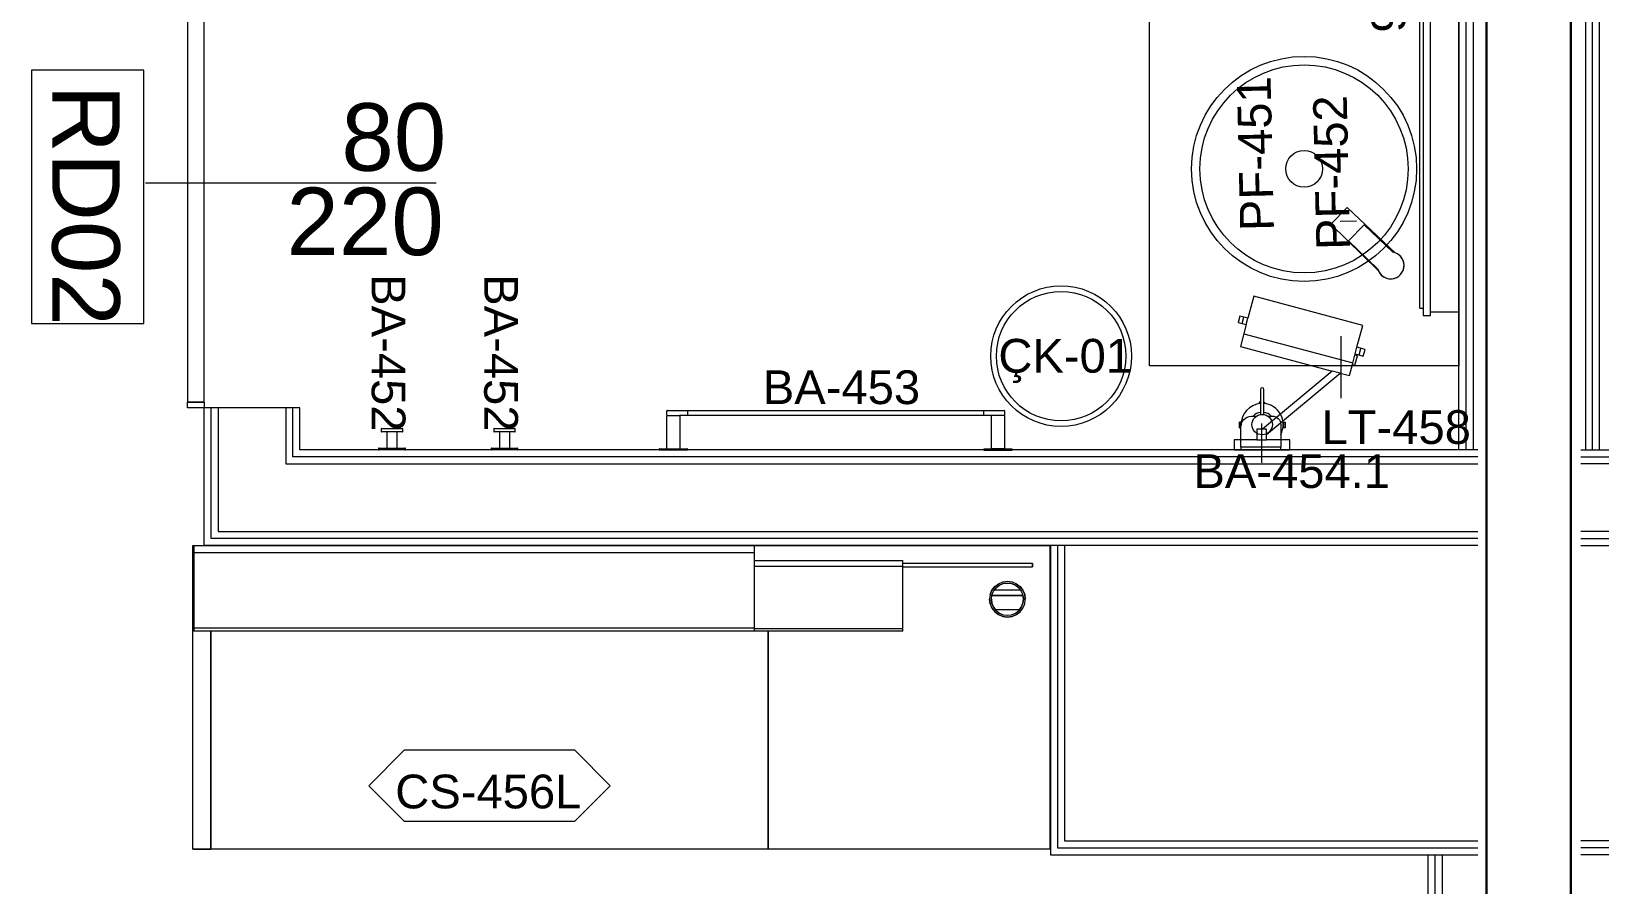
# Model space of a CAD drawing. Header units: centimetres. Extents: x 118932 to 154602, y -32682 to -23521.
# Drawn here: x 139967.2 to 140245.9, y -30696 to -30544.3 of the extents above; entities that cross this region are included whole.
import ezdxf

# ---------------------------------------------------------------- set-up
doc = ezdxf.new("R2010")
doc.units = ezdxf.units.CM
doc.header["$LTSCALE"] = 50
doc.header["$MEASUREMENT"] = 0
for name, color, linetype, lineweight, true_color in [('GEN_00_BL_Yazı', 7, 'Continuous', 0, 0x4f5250), ('GEN_02_TF_Islak Hacim', 7, 'Continuous', 5, 0x007cb0), ('GEN_02_TF_Mobilya', 7, 'Continuous', 5, 0x745e3d), ('GEN_05_ML_Ahşap', 7, 'Continuous', 9, 0x745e3d), ('GEN_05_ML_Alçıpan', 7, 'Continuous', 18, 0x008b29), ('GEN_05_ML_Alçıpan_giydirme', 7, 'Continuous', 18, 0x7ebab5), ('GEN_06_GR_Cam', 7, 'Continuous', 9, 0x6093ac), ('GEN_06_GR_İnce', 7, 'Continuous', 13, 0xb0b0a9), ('KALACAK DUVARLAR', 7, 'Continuous', 30, 0x005387)]:
    doc.layers.add(name, color=color, linetype=linetype, lineweight=lineweight, true_color=true_color)
doc.styles.add('arial_1_18', font='arial.ttf', dxfattribs={"height": 0.2})
doc.styles.add('Arial_6', font='arial.ttf', dxfattribs={"height": 59.5325})

# ---------------------------------------------------------------- blocks, each defined once
blk = doc.blocks.new('KALACAK DUVALAR LEVEL 0 B BLOK')
at = {"layer": 'KALACAK DUVARLAR', "elevation": 0}
for points in [[(-880.63, -1048.83), (-880.63, -1588.88)], [(-865.63, -1588.82), (-865.63, -1048.83)]]:
    blk.add_lwpolyline(points, dxfattribs=at)
blk = doc.blocks.new('Robe_Hook - BA-452 ROBE HOOK-13695885-TYPE GxL')
at = {"layer": 'GEN_02_TF_Islak Hacim', "lineweight": 13}
for p, q in [((-23.8, 0), (-23.8, -3.2)), ((-23.8, 0), (23.8, 0)), ((-23, 0), (-23.8, 0)), ((-23.8, -3.2), (-23, -3.2)), ((23.8, -3.2), (-23.8, -3.2)), ((-9.2, -3.2), (-9.2, -31.9)), ((9.2, -31.9), (9.2, -3.2)), ((23.8, 0), (23, 0)), ((23, -3.2), (23.8, -3.2)), ((23.8, -3.2), (23.8, 0)), ((-19.1, -31.9), (-19.1, -38.1)), ((-19.1, -31.9), (19, -31.9)), ((-18.4, -31.9), (-19.1, -31.9)), ((-19.1, -38.1), (-18.4, -38.1)), ((19, -38.1), (-19.1, -38.1)), ((19, -31.9), (18.4, -31.9)), ((18.4, -38.1), (19, -38.1)), ((19, -38.1), (19, -31.9))]:
    blk.add_line(p, q, dxfattribs=at)
at = {"layer": 'GEN_00_BL_Yazı', "insert": (-23.9, -312.3), "char_height": 60, "width": 132.711, "attachment_point": 1, "rotation": 90, "style": 'Arial_6'}
blk.add_mtext('BA-452', dxfattribs=at)
blk = doc.blocks.new('Electric_Mirror-radiance - LT-456 ELETRIC MIRROR-13669292-TYPE D')
at = {"layer": 'GEN_02_TF_Mobilya'}
for p, q in [((660.4, 63.5), (-660.4, 63.5)), ((-660.4, 63.5), (-660.4, 50.8)), ((-647.7, 69.8), (647.7, 69.8)), ((-647.7, 69.8), (-647.7, 63.5)), ((647.7, 63.5), (647.7, 69.8)), ((660.4, 50.8), (660.4, 63.5)), ((-660.4, 50.8), (660.4, 50.8)), ((-654.1, 50.8), (-654.1, 0)), ((654, 50.8), (654, 0)), ((-654.1, 0), (654, 0))]:
    blk.add_line(p, q, dxfattribs=at)
at = {"layer": 'GEN_00_BL_Yazı', "insert": (107.9, 156.4), "char_height": 60, "width": 265.421, "attachment_point": 7, "rotation": 180.0026, "style": 'Arial_6'}
blk.add_mtext('LT-456', dxfattribs=at)
blk = doc.blocks.new('452 faucet')
at = {"layer": 'GEN_02_TF_Islak Hacim'}
for p, q in [((-1.94, 2.66), (-2.04, 2.66)), ((-2.04, 2.15), (-1.95, 2.15))]:
    blk.add_line(p, q, dxfattribs=at)
at = {"layer": 'GEN_02_TF_Islak Hacim', "flags": 128}
for points in [[(2.66, 1.5), (10.93, 9.85), (7.98, 12.81), (-0.43, 4.57)], [(2.77, 1.91), (7.78, 6.92), (4.95, 9.74), (-0.12, 4.67)]]:
    blk.add_lwpolyline(points, dxfattribs=at)
at = {"layer": 'GEN_02_TF_Islak Hacim'}
for start, end in [(103.2039, 349.4026), (111.0963, 172.457), (184.6196, 339.2871)]:
    blk.add_arc((0.43, 2.35), 2.38, start, end, dxfattribs=at)
blk = doc.blocks.new('pr 451 rooms sink')
at = {"layer": 'GEN_00_BL_Yazı'}
blk.add_line((-9.51, -14.12), (-9.51, -11.21), dxfattribs=at)
at = {"layer": 'GEN_02_TF_Islak Hacim'}
for radius in [20, 18.5, 3.27]:
    blk.add_circle((0, -5), radius, dxfattribs=at)
blk.add_blockref('452 faucet', (-17.93, -22.35))
at = {"layer": 'GEN_00_BL_Yazı', "char_height": 6, "width": 26.0709, "attachment_point": 1, "style": 'Arial_6'}
for s, insert in [('PF-451', (-10.85, 6.59)), ('PF-452', (-14.51, -6.87))]:
    blk.add_mtext(s, dxfattribs=dict(at, insert=insert))
blk = doc.blocks.new('RIGHT 462 TEZGAH')
at = {"layer": 'GEN_02_TF_Islak Hacim'}
blk.add_lwpolyline([(37.08, 37.08), (-1.81, -1.81), (-47.77, 44.15), (-97.71, 114.31), (-68.98, 143.15), (37.08, 37.08)], dxfattribs=at)
at = {"rotation": 136.276019371548}
blk.add_blockref('pr 451 rooms sink', (-10.57, 38.77), dxfattribs=at)
at = {"layer": 'GEN_00_BL_Yazı', "insert": (-76.43, 88.58), "char_height": 6, "width": 40.3913, "attachment_point": 1, "rotation": 45, "style": 'Arial_6'}
blk.add_mtext('CS-462 -R', dxfattribs=at)
blk = doc.blocks.new('makeup mirror 16__hcr07922_rfa - LT-458 SHAVING MIRROR-14453733-TYPE J')
at = {"layer": 'GEN_00_BL_Yazı'}
blk.add_line((48117.6, 10856), (48007.7, 10856), dxfattribs=at)
at = {"layer": 'GEN_02_TF_Islak Hacim'}
for p, q in [((47933.7, 11045.1), (47915.6, 11045.1)), ((47915.6, 11045.1), (47915.6, 10946.6)), ((47933.6, 11005.1), (47933.7, 11045.1)), ((48142.1, 11038.5), (48138.4, 11023.9)), ((48153.7, 11035.3), (48142.1, 11038.5)), ((48099.6, 11034.3), (48055.8, 10870.9)), ((48122.1, 11028.3), (48070.2, 10834.5)), ((48138.4, 11023.9), (48099.6, 11034.3)), ((48137, 10816.6), (48188.9, 11010.4)), ((48138.4, 11023.9), (48150, 11020.8)), ((48140.3, 11031.2), (48151.9, 11028.1)), ((48150, 11020.8), (48153.7, 11035.3)), ((48188.9, 11010.4), (48150, 11020.8)), ((47952.7, 11005.1), (47933.6, 11005.1)), ((47933.6, 11005.1), (47933.6, 10988)), ((47933.6, 10946.6), (47933.6, 10988)), ((47933.6, 10988), (47942.9, 10988)), ((47942.9, 10988), (48052, 10856.8)), ((47942.9, 10988), (47952.6, 10988)), ((47952.6, 10988), (47952.7, 10995)), ((47952.7, 10995), (47952.7, 11005.1)), ((48055.8, 10870.9), (47952.7, 10995)), ((47915.6, 10946.6), (47933.6, 10946.6)), ((48052, 10856.8), (48055.8, 10870.9)), ((48052, 10856.8), (48047.7, 10840.4)), ((48047.7, 10840.4), (48067.8, 10835.2)), ((48067.8, 10835.2), (48066.6, 10830.7)), ((48066.6, 10830.7), (48083.1, 10826.3)), ((48067.8, 10835.2), (48098.1, 10827.1)), ((48086.5, 10830.2), (48082.5, 10815.9)), ((48082.5, 10815.9), (48094.1, 10812.8)), ((48083.1, 10826.3), (48084.3, 10830.7)), ((48084.3, 10830.7), (48086.5, 10830.2)), ((48084.6, 10823.1), (48096.2, 10820)), ((48094.1, 10812.8), (48098.1, 10827.1)), ((48098.1, 10827.1), (48137, 10816.6))]:
    blk.add_line(p, q, dxfattribs=at)
at = {"layer": 'GEN_00_BL_Yazı', "insert": (47986.3, 10890.1), "char_height": 60, "width": 251.286, "attachment_point": 1, "rotation": 270, "style": 'Arial_6'}
blk.add_mtext('LT-458', dxfattribs=at)
blk = doc.blocks.new('Soap Dispenser - Trio - BA-454 SOAP DISPENSER -single-14380691-TYPE J')
at = {"layer": 'GEN_00_BL_Yazı'}
blk.add_line((1.1, -47.1), (1.1, 22.9), dxfattribs=at)
at = {"layer": 'GEN_02_TF_Islak Hacim', "flags": 128}
for points in [[(37.9, -5), (37.9, 0), (-33.1, 0), (-33.1, -5)], [(-38.5, -39.5), (-38.5, -49.5), (-40.9, -49.5), (-40.9, -39.5)], [(40.5, -49.5), (40.5, -39.5), (37.9, -39.5), (37.9, -49.5)], [(40.3, -39.5), (40.3, -49.5), (38.6, -49.5), (38.6, -39.5)], [(-4.4, -84.9), (-4.4, -83), (-3, -83), (-3, -84.9)], [(5.6, -84.9), (5.6, -83), (3, -83), (3, -84.9)]]:
    blk.add_lwpolyline(points, close=True, dxfattribs=at)
for points in [[(-9.8, -60.2), (-17.9, -60.2, -0.414214), (-33.1, -45), (-33.1, -5)], [(37.9, -5), (37.9, -40.2, -0.39688), (19.1, -60.2), (9.9, -60.2)], [(-3, -62.6), (-3, -102.6), (-3, -102.8), (-3, -103), (-3, -103.2), (-3, -103.4), (-3, -103.6), (-3, -103.8), (-3, -104), (-3, -104.2), (-3, -104.4), (-3, -104.5), (-3, -104.7), (-3, -104.9), (-3, -105.1), (-3, -105.2), (-3, -105.4), (-3, -105.6), (-3, -105.7), (-3, -105.9), (-3, -106), (-3, -106.2), (-3, -106.3), (-3, -106.4), (-3, -106.6), (-3, -106.7), (-3, -106.8), (-3, -106.9), (-3, -107), (-3, -107.1), (-3, -107.2), (-3, -107.6, 1), (3, -107.6), (3, -107.6), (3, -107.6), (3, -107.6), (3, -107.5), (3, -107.5), (3, -107.4), (3, -107.4), (3, -107.3), (3, -107.3), (3, -107.2), (3, -107.1), (3, -107), (3, -106.9), (3, -106.8), (3, -106.7), (3, -106.6), (3, -106.5), (3, -106.4), (3, -106.2), (3, -106.1), (3, -105.9), (3, -105.8), (3, -105.6), (3, -105.5), (3, -105.3), (3, -105.1), (3, -104.9), (3, -104.8), (3, -104.6), (3, -104.4), (3, -104.2), (3, -104), (3, -103.8), (3, -103.6), (3, -103.4), (3, -103.2), (3, -103), (3, -102.8), (3, -102.6), (3, -102.6), (3, -62.6)]]:
    blk.add_lwpolyline(points, format="xyb", dxfattribs=at)
for points in [[(-37.2, -49.5), (-40.9, -49.5), (-40.9, -39.5), (-37.1, -39.5)], [(-3, -82.3), (-3, -85), (-4.4, -85), (-4.4, -82.2)], [(3, -82.3), (3, -85), (5.6, -85), (5.6, -82)]]:
    blk.add_lwpolyline(points, dxfattribs=at)
at = {"layer": 'GEN_02_TF_Islak Hacim'}
blk.add_circle((0, -45), 18.2, dxfattribs=at)
for radius, start, end in [(37.5, 152.0898, 265.4435), (37.5, 274.5565, 1.1736), (22, 224.0164, 262.212), (22, 277.788, 316.0936)]:
    blk.add_arc((0, -45), radius, start, end, dxfattribs=at)
at = {"layer": 'GEN_00_BL_Yazı', "insert": (122.2, 7.7), "char_height": 60, "width": 331.384, "attachment_point": 1, "rotation": 180, "style": 'Arial_6'}
blk.add_mtext('BA-454.1', dxfattribs=at)
blk = doc.blocks.new('Accessory-Towel_Bar-KOHLER-Composed-K-73142 _1_ - BA-453 TOWEL BAR 24_-14138606-TYPE GxL')
at = {"layer": 'GEN_02_TF_Islak Hacim', "lineweight": 13}
for p, q in [((-53279.2, -6870.5), (-53279.2, -6863.3)), ((-53279.2, -6929.9), (-53279.2, -6872.2)), ((-53278.4, -6862.5), (-52680, -6862.5)), ((-53278.4, -6871.4), (-53257.1, -6871.4)), ((-52701.3, -6871.4), (-53257.1, -6871.4)), ((-53256.3, -6872.2), (-53256.3, -6929.9)), ((-53242.4, -6862.5), (-53242.4, -6871.4)), ((-52716.1, -6871.4), (-52716.1, -6862.5)), ((-52702.1, -6929.9), (-52702.1, -6872.2)), ((-52680, -6871.4), (-52701.3, -6871.4)), ((-52679.2, -6863.3), (-52679.2, -6870.5)), ((-52679.2, -6872.2), (-52679.2, -6929.9)), ((-53293.2, -6932.7), (-53293.2, -6931.5)), ((-53293.2, -6932.7), (-53242.4, -6932.7)), ((-53292.4, -6930.7), (-53278.4, -6930.7)), ((-53278.4, -6930.7), (-53257.1, -6930.7)), ((-53257.1, -6930.7), (-53243.2, -6930.7)), ((-53242.4, -6931.5), (-53242.4, -6932.7)), ((-52716.1, -6932.7), (-52716.1, -6931.5)), ((-52716.1, -6932.7), (-52665.3, -6932.7)), ((-52715.3, -6930.7), (-52701.3, -6930.7)), ((-52680, -6930.7), (-52701.3, -6930.7)), ((-52680, -6930.7), (-52666.1, -6930.7)), ((-52665.3, -6931.5), (-52665.3, -6932.7))]:
    blk.add_line(p, q, dxfattribs=at)
for centre, radius, start, end in [((-53278.4, -6863.3), 0.82, 90, 180), ((-53278.4, -6870.5), 0.814, 180, 270), ((-53278.4, -6872.2), 0.814, 90, 180), ((-53257.1, -6872.2), 0.814, 0, 90), ((-52701.3, -6872.2), 0.814, 90, 180), ((-52680, -6863.3), 0.82, 0, 90), ((-52680, -6870.5), 0.814, 270, 0), ((-52680, -6872.2), 0.814, 0, 90), ((-53292.4, -6931.5), 0.797, 90, 180), ((-53278.4, -6929.9), 0.804, 180, 270), ((-53257.1, -6929.9), 0.804, 270, 0), ((-53243.2, -6931.5), 0.797, 0, 90), ((-52715.3, -6931.5), 0.797, 90, 180), ((-52701.3, -6929.9), 0.804, 180, 270), ((-52680, -6929.9), 0.804, 270, 0), ((-52666.1, -6931.5), 0.797, 0, 90)]:
    blk.add_arc(centre, radius, start, end, dxfattribs=at)
at = {"layer": 'GEN_00_BL_Yazı', "insert": (-53108.7, -6791.1), "char_height": 60, "width": 265.421, "attachment_point": 1, "style": 'Arial_6'}
blk.add_mtext('BA-453', dxfattribs=at)
blk = doc.blocks.new('BANYO ÇÖP KUTUSU')
at = {"layer": 'GEN_02_TF_Islak Hacim'}
for radius in [12.5, 11.5]:
    blk.add_circle((0, 0), radius, dxfattribs=at)
at = {"layer": 'GEN_00_BL_Yazı', "insert": (-11.15, 3.06), "char_height": 6, "width": 25.1286, "attachment_point": 1, "style": 'Arial_6'}
blk.add_mtext('ÇK-01', dxfattribs=at)
blk = doc.blocks.new('LEVEL 0 ISLAK HACİM')
at = {"rotation": 314.9999999999999}
blk.add_blockref('RIGHT 462 TEZGAH', (-187.63, -4197.39, 0), dxfattribs=at)
for name, p, xscale, yscale, zscale, rotation in [('Electric_Mirror-radiance - LT-456 ELETRIC MIRROR-13669292-TYPE D', (-135.16, -4122.38, 0), 0.09999999999999665, 0.09999999999999665, 0.09999999999999665, 89.99741538323607), ('Robe_Hook - BA-452 ROBE HOOK-13695885-TYPE GxL', (-324.79, -4212.34, 0), 0.1000000000000001, 0.1000000000000001, 0.1000000000000001, 180), ('Robe_Hook - BA-452 ROBE HOOK-13695885-TYPE GxL', (-304.79, -4212.34, 0), 0.1000000000000001, 0.1000000000000001, 0.1000000000000001, 180), ('makeup mirror 16__hcr07922_rfa - LT-458 SHAVING MIRROR-14453733-TYPE J', (929.42, -9003.91, 0), 0.1000000000000054, 0.1000000000000054, 0.1000000000000054, 90), ('Soap Dispenser - Trio - BA-454 SOAP DISPENSER -single-14380691-TYPE J', (-170.14, -4212.34, 0), 0.1000000000000058, 0.1000000000000058, 0.1000000000000058, 180)]:
    blk.add_blockref(name, p, dxfattribs=dict(xscale=xscale, yscale=yscale, zscale=zscale, rotation=rotation))
blk.add_blockref('BANYO ÇÖP KUTUSU', (-205.87, -4195.67, 0))
at = {"extrusion": (-6.25506e-07, 3.22532e-09, 1), "xscale": 0.0999999999999999, "yscale": 0.0999999999999999, "zscale": 0.0999999999999999, "rotation": 359.995832532428}
blk.add_blockref('Accessory-Towel_Bar-KOHLER-Composed-K-73142 _1_ - BA-453 TOWEL BAR 24_-14138606-TYPE GxL', (5052.04, -3519.47, 0), dxfattribs=at)
blk = doc.blocks.new('DUVAR LEVEL 0 B LBOK')
at = {"layer": 'GEN_05_ML_Alçıpan'}
blk.add_line((-357.08, -320.56, 0), (-374.08, -320.56, 0), dxfattribs=at)
at = {"layer": 'GEN_05_ML_Alçıpan', "elevation": 0}
for points in [[(-147.7, -345.06), (-374.08, -345.06), (-374.08, -320.56)], [(-147.7, -343.81), (-372.83, -343.81), (-372.83, -320.56)], [(-371.58, -320.56), (-371.58, -342.56), (-147.7, -342.56)], [(-359.58, -320.56), (-359.58, -330.56), (-147.7, -330.56)], [(-147.7, -329.31), (-358.33, -329.31), (-358.33, -320.56)], [(-147.7, -328.06), (-357.08, -328.06), (-357.08, -320.56)], [(94.42, -320.56), (94.42, -342.56), (-129.45, -342.56)], [(-129.45, -345.06), (96.92, -345.06), (96.92, -320.56)], [(-129.45, -343.81), (95.67, -343.81), (95.67, -320.56)], [(82.42, -320.56), (82.42, -330.56), (-129.45, -330.56)], [(-129.45, -328.06), (79.92, -328.06), (79.92, -320.56)], [(-129.45, -329.31), (81.17, -329.31), (81.17, -320.56)], [(-223.7, -345.06), (-223.7, -400.06), (-147.7, -400.06)], [(-222.45, -345.06), (-222.45, -398.81), (-147.7, -398.81)], [(-221.2, -345.06), (-221.2, -397.56), (-147.7, -397.56)], [(-53.45, -345.06), (-53.45, -400.06), (-129.45, -400.06)], [(-54.7, -345.06), (-54.7, -398.81), (-129.45, -398.81)], [(-55.95, -345.06), (-55.95, -397.56), (-129.45, -397.56)]]:
    blk.add_lwpolyline(points, dxfattribs=at)
at = {"layer": 'GEN_05_ML_Alçıpan_giydirme'}
for p, q in [((-149.83, -328.06, 0), (-149.83, -155.08, 0)), ((-127.33, -328.06, 0), (-127.33, -155.08, 0))]:
    blk.add_line(p, q, dxfattribs=at)
at = {"layer": 'GEN_05_ML_Alçıpan_giydirme', "elevation": 0}
for points in [[(-148.58, -155.08), (-148.58, -328.06), (-151.08, -328.06), (-151.08, -155.08), (-148.58, -155.08)], [(-128.58, -155.08), (-128.58, -328.06), (-126.08, -328.06), (-126.08, -155.08), (-128.58, -155.08)], [(-227.38, -853.22), (-155.33, -853.22), (-155.33, -400.06)], [(-227.38, -854.47), (-227.38, -851.97), (-156.58, -851.97), (-156.58, -400.06), (-154.08, -400.06), (-154.08, -854.47), (-227.38, -854.47)]]:
    blk.add_lwpolyline(points, dxfattribs=at)
blk = doc.blocks.new('FFE-Tag')
at = {"color": 0}
blk.add_wipeout([(-8.76, 0), (-6.19, 2.57), (6.19, 2.57), (8.76, 0), (6.19, -2.57), (-6.19, -2.57)], dxfattribs=at).dxf.layer = 'GEN_00_BL_Yazı'
at = {"layer": 'GEN_00_BL_Yazı', "color": 0}
for p, q in [((-8.76, 0), (-6.19, 2.57)), ((6.19, 2.57), (-6.19, 2.57)), ((8.76, 0), (6.19, 2.57)), ((-8.76, 0), (-6.19, -2.57)), ((8.76, 0), (6.19, -2.57)), ((-6.19, -2.57), (6.19, -2.57))]:
    blk.add_line(p, q, dxfattribs=at)
blk = doc.blocks.new('CS-456L')
at = {"layer": 'GEN_00_BL_Yazı', "insert": (-0.19, -1.08), "char_height": 6, "attachment_point": 5, "style": 'Arial_6'}
blk.add_mtext('CS-456L', dxfattribs=at)
blk = doc.blocks.new('CS-456L_MiniBar _152.4x54')
at = {"layer": 'GEN_02_TF_Mobilya'}
for p, q in [((-760, 270.3), (-728.2, 270.3)), ((-728.2, 270.3), (-760, 270.3)), ((-760, 270.3), (-760, -269.4)), ((-728.2, 270.3), (-728.2, -117)), ((-728.2, 270.3), (-728.2, -117)), ((-728.2, -117), (-728.2, 270.3)), ((262.4, 270.3), (-728.2, 270.3)), ((262.4, 270.3), (-728.2, 270.3)), ((-728.2, -117), (-728.2, 270.3)), ((764, 270.3), (262.4, 270.3)), ((262.4, -117), (262.4, 270.3)), ((764, 270.3), (262.4, 270.3)), ((262.4, -117), (262.4, 270.3)), ((262.4, 270.3), (262.4, -117)), ((262.4, 270.3), (262.4, -117)), ((764, 270.3), (764, -269.4)), ((764, 270.3), (764, -269.4)), ((238.5, -117), (-758.4, -117)), ((-758.4, -123.3), (-758.4, -117)), ((-758.4, -123.3), (-758.4, -117)), ((238.5, -117), (-758.4, -117)), ((-758.4, -123.3), (238.5, -123.3)), ((-758.4, -256.7), (-758.4, -123.3)), ((-758.4, -123.3), (238.5, -123.3)), ((-758.4, -256.7), (-758.4, -123.3)), ((238.5, -117), (238.5, -123.3)), ((238.5, -117), (238.5, -123.3)), ((501.7, -117), (238.5, -117)), ((501.7, -117), (238.5, -117)), ((238.5, -122.2), (501.7, -122.2)), ((238.5, -122.2), (501.7, -122.2)), ((238.5, -123.3), (238.5, -256.7)), ((238.5, -123.3), (238.5, -256.7)), ((501.7, -117), (501.7, -122.2)), ((501.7, -117), (501.7, -122.2)), ((501.7, -122.2), (501.7, -232.2)), ((501.7, -122.2), (501.7, -232.2)), ((657.1, -165.9), (656.1, -174.1)), ((656.1, -174.1), (657.1, -165.9)), ((657.1, -165.9), (660.3, -158.3)), ((657.1, -165.9), (660.3, -158.3)), ((660.2, -166.8), (659.2, -174.1)), ((659.2, -174.1), (660.2, -166.8)), ((663.1, -159.9), (660.2, -166.8)), ((660.2, -166.8), (663.1, -159.9)), ((660.3, -158.3), (665.3, -151.7)), ((660.3, -158.3), (665.3, -151.7)), ((667.6, -153.9), (663.1, -159.9)), ((663.1, -159.9), (667.6, -153.9)), ((665.3, -151.7), (671.9, -146.7)), ((671.9, -146.7), (665.3, -151.7)), ((708.9, -155.1), (666.7, -155.1)), ((708.9, -155.1), (666.7, -155.1)), ((667.6, -153.9), (673.5, -149.4)), ((667.6, -153.9), (673.5, -149.4)), ((671.9, -146.7), (679.6, -143.5)), ((679.6, -143.5), (671.9, -146.7)), ((673.5, -149.4), (680.4, -146.5)), ((673.5, -149.4), (680.4, -146.5)), ((679.6, -143.5), (687.8, -142.4)), ((687.8, -142.4), (679.6, -143.5)), ((680.4, -146.5), (687.8, -145.6)), ((680.4, -146.5), (687.8, -145.6)), ((687.8, -142.4), (696, -143.5)), ((696, -143.5), (687.8, -142.4)), ((687.8, -145.6), (695.2, -146.5)), ((687.8, -145.6), (695.2, -146.5)), ((695.2, -146.5), (702.1, -149.4)), ((695.2, -146.5), (702.1, -149.4)), ((696, -143.5), (703.7, -146.7)), ((703.7, -146.7), (696, -143.5)), ((702.1, -149.4), (708, -153.9)), ((702.1, -149.4), (708, -153.9)), ((703.7, -146.7), (710.3, -151.7)), ((710.3, -151.7), (703.7, -146.7)), ((712.5, -159.9), (708, -153.9)), ((708, -153.9), (712.5, -159.9)), ((710.3, -151.7), (715.3, -158.3)), ((710.3, -151.7), (715.3, -158.3)), ((715.4, -166.8), (712.5, -159.9)), ((712.5, -159.9), (715.4, -166.8)), ((715.3, -158.3), (718.5, -165.9)), ((715.3, -158.3), (718.5, -165.9)), ((716.4, -174.1), (715.4, -166.8)), ((715.4, -166.8), (716.4, -174.1)), ((718.5, -165.9), (719.6, -174.1)), ((718.5, -165.9), (719.6, -174.1)), ((657.1, -182.4), (656.1, -174.1)), ((657.1, -182.4), (656.1, -174.1)), ((657.1, -182.4), (660.3, -190)), ((660.3, -190), (657.1, -182.4)), ((659.2, -174.1), (660.2, -181.5)), ((659.2, -174.1), (660.2, -181.5)), ((715.5, -180.5), (660.1, -180.5)), ((660.1, -180.5), (715.5, -180.5)), ((660.2, -181.5), (663.1, -188.4)), ((660.2, -181.5), (663.1, -188.4)), ((660.3, -190), (665.3, -196.6)), ((665.3, -196.6), (660.3, -190)), ((663.1, -188.4), (667.6, -194.4)), ((663.1, -188.4), (667.6, -194.4)), ((711.3, -190), (664.3, -190)), ((711.3, -190), (664.3, -190)), ((673.5, -198.9), (667.6, -194.4)), ((667.6, -194.4), (673.5, -198.9)), ((708, -194.4), (702.1, -198.9)), ((702.1, -198.9), (708, -194.4)), ((708, -194.4), (712.5, -188.4)), ((708, -194.4), (712.5, -188.4)), ((710.3, -196.6), (715.3, -190)), ((715.3, -190), (710.3, -196.6)), ((712.5, -188.4), (715.4, -181.5)), ((712.5, -188.4), (715.4, -181.5)), ((715.3, -190), (718.5, -182.4)), ((718.5, -182.4), (715.3, -190)), ((715.4, -181.5), (716.4, -174.1)), ((716.4, -174.1), (715.4, -181.5)), ((718.5, -182.4), (719.6, -174.1)), ((719.6, -174.1), (718.5, -182.4)), ((665.3, -196.6), (671.9, -201.6)), ((665.3, -196.6), (671.9, -201.6)), ((671.9, -201.6), (679.6, -204.8)), ((671.9, -201.6), (679.6, -204.8)), ((680.4, -201.8), (673.5, -198.9)), ((673.5, -198.9), (680.4, -201.8)), ((679.6, -204.8), (687.8, -205.9)), ((679.6, -204.8), (687.8, -205.9)), ((687.8, -202.7), (680.4, -201.8)), ((680.4, -201.8), (687.8, -202.7)), ((695.2, -201.8), (687.8, -202.7)), ((687.8, -202.7), (695.2, -201.8)), ((687.8, -205.9), (696, -204.8)), ((687.8, -205.9), (696, -204.8)), ((702.1, -198.9), (695.2, -201.8)), ((695.2, -201.8), (702.1, -198.9)), ((696, -204.8), (703.7, -201.6)), ((696, -204.8), (703.7, -201.6)), ((703.7, -201.6), (710.3, -196.6)), ((703.7, -201.6), (710.3, -196.6)), ((501.7, -232.2), (238.5, -232.2)), ((501.7, -232.2), (238.5, -232.2)), ((238.5, -242.7), (501.7, -242.7)), ((238.5, -242.7), (501.7, -242.7)), ((501.7, -231.3), (732.3, -231.3)), ((501.7, -231.3), (732.3, -231.3)), ((501.7, -232.2), (501.7, -242.7)), ((501.7, -232.2), (501.7, -242.7)), ((732.3, -237.6), (501.7, -237.6)), ((732.3, -237.6), (501.7, -237.6)), ((732.3, -231.3), (732.3, -237.6)), ((732.3, -237.6), (732.3, -231.3)), ((-760, -269.4), (-758.4, -269.4)), ((-760, -269.4), (-758.4, -269.4)), ((-758.4, -269.4), (-758.4, -256.7)), ((-758.4, -269.4), (-758.4, -256.7)), ((238.5, -256.7), (-758.4, -256.7)), ((238.5, -256.7), (-758.4, -256.7)), ((-758.4, -269.4), (238.5, -269.4)), ((-758.4, -269.4), (238.5, -269.4)), ((238.5, -256.7), (238.5, -269.4)), ((238.5, -256.7), (238.5, -269.4)), ((238.5, -269.4), (764, -269.4)), ((238.5, -269.4), (764, -269.4))]:
    blk.add_line(p, q, dxfattribs=at)
at = {"layer": 'GEN_00_BL_Yazı', "xscale": -24.48801272789174, "yscale": 24.48801272789174, "zscale": 24.48801272789174, "rotation": 180.0000187052433}
blk.add_blockref('FFE-Tag', (-232.9, 157.4), dxfattribs=at)
at = {"xscale": -10, "yscale": 10, "zscale": 10, "rotation": 180.0000187052433}
blk.add_blockref('CS-456L', (-232.9, 157.4), dxfattribs=at)
blk = doc.blocks.new('b blok level 0 tefriş')
at = {"xscale": -0.1, "yscale": 0.1, "zscale": 0.1, "rotation": 180}
blk.add_blockref('CS-456L_MiniBar _152.4x54', (830.53, -1097.96, 0), dxfattribs=at)
blk = doc.blocks.new('RD02')
at = {"layer": 'GEN_05_ML_Ahşap'}
blk.add_lwpolyline([(-40, -10.45), (-40, 41.25)], dxfattribs=at)
blk.add_lwpolyline([(-60, -30.72), (-15, -30.72), (-15, -10.72), (-60, -10.72)], close=True, dxfattribs=at)
at = {"layer": 'GEN_06_GR_Cam'}
for p, q in [((-79, -3), (-79, 0)), ((-1, 0), (-1, -3))]:
    blk.add_line(p, q, dxfattribs=at)
for points in [[(-80, 0), (-79, 0), (-79, -3), (-80, -3)], [(-1, -3), (-1, 0), (-79, 0), (-79, -3)], [(-1, 0), (0, 0), (0, -3), (-1, -3)]]:
    blk.add_lwpolyline(points, close=True, dxfattribs=at)
at = {"layer": 'GEN_00_BL_Yazı', "char_height": 12, "attachment_point": 7, "rotation": 90, "style": 'arial_1_18'}
for s, insert in [('\\A1;80', (-41.95, 24.37)), ('\\A1;220', (-26.95, 14.61))]:
    blk.add_mtext_dynamic_manual_height_columns(s, width=3542.6897, gutter_width=1875, heights=[387.79], dxfattribs=dict(at, insert=insert))
at = {"layer": 'GEN_00_BL_Yazı', "insert": (-57.42, -27.18), "char_height": 12, "attachment_point": 7, "style": 'arial_1_18'}
blk.add_mtext_dynamic_manual_height_columns('\\A1;RD02', width=3542.6897, gutter_width=1875, heights=[387.79], dxfattribs=at)
blk = doc.blocks.new('level 0 b blok kapılar')
at = {"color": 1, "rotation": 270}
blk.add_blockref('RD02', (-1727.5, -1406.66, 0), dxfattribs=at)
blk = doc.blocks.new('level 0 kapı')
at = {"color": 1}
blk.add_blockref('level 0 b blok kapılar', (7781.17, 460.97, 0), dxfattribs=at)

msp = doc.modelspace()

# ---------------------------------------------------------------- block references
msp.add_blockref('KALACAK DUVALAR LEVEL 0 B BLOK', (141106.44, -29440.39, 0))

# ---------------------------------------------------------------- next in the draw order: block references
msp.add_blockref('LEVEL 0 ISLAK HACİM', (140356.1, -26406.37, 0))

# ---------------------------------------------------------------- next in the draw order: block references
msp.add_blockref('DUVAR LEVEL 0 B LBOK', (140372.02, -30290.65))

# ---------------------------------------------------------------- next in the draw order: block references
msp.add_blockref('b blok level 0 tefriş', (139241.38, -29564.69, 0))

# ---------------------------------------------------------------- next in the draw order: block references
at = {"layer": 'GEN_06_GR_İnce'}
msp.add_blockref('level 0 kapı', (133944.27, -29665.52), dxfattribs=at)

doc.saveas('drawing.dxf')
